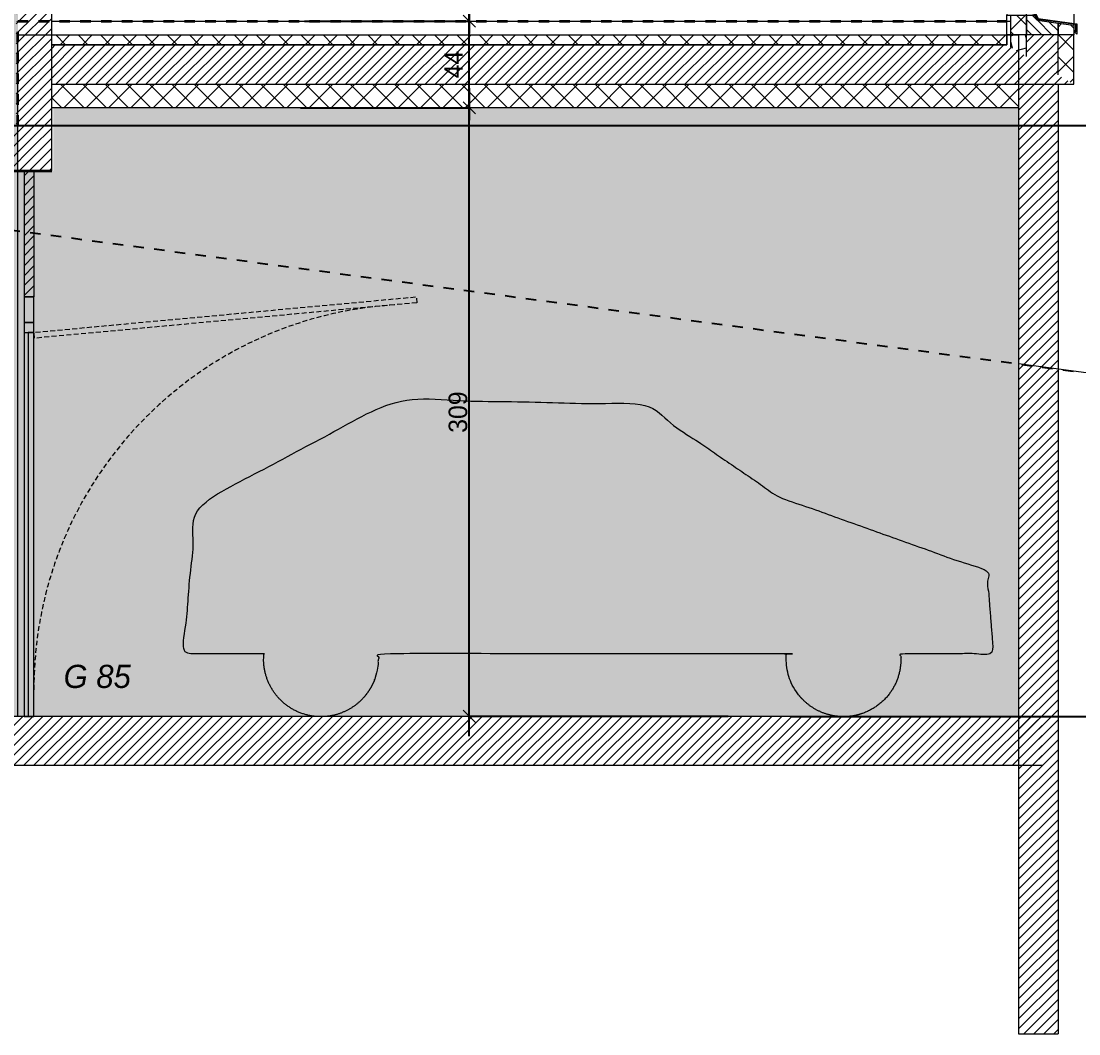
# Model space of a CAD drawing. Header units: centimetres. Extents: x -6341 to 23117, y -10090 to 8065.
# Drawn here: x 11434 to 11971, y -7049 to -6534 of the extents above; entities that cross this region are included whole.
import ezdxf

# ---------------------------------------------------------------- set-up
doc = ezdxf.new("R2010")
doc.units = ezdxf.units.CM
doc.header["$LTSCALE"] = 12.7
doc.header["$PDMODE"] = 1
doc.header["$PDSIZE"] = -2
for name, pattern in [('Style de ligne -14', [0.295276, 0.19685, -0.098425]), ('VW-01', [0.83312, 0.41656, -0.41656]), ('VW-02', [1.3887, 0.97214, -0.41656])]:
    doc.linetypes.add(name, pattern=pattern)
doc.layers.get('0').update_dxf_attribs({"lineweight": 5})
for name, color, linetype, lineweight in [('B Général', 7, 'Continuous', 5), ('C ANNOTATIONS-cotation', 7, 'Continuous', 5), ('C ANNOTATIONS-texte', 7, 'Continuous', 5), ('Général', 7, 'Continuous', 5)]:
    doc.layers.add(name, color=color, linetype=linetype, lineweight=lineweight)
doc.styles.add('Arial', font='arial.ttf')
doc.styles.add('Eurostile', font='')
doc.styles.add('Eurostile (italic)', font='')
doc.styles.get('Eurostile').set_extended_font_data('Eurostile')
doc.styles.get('Eurostile (italic)').set_extended_font_data('Eurostile', italic=True)
doc.dimstyles.new('100é', dxfattribs={"dimtxt": 30.30306, "dimasz": 6.232178, "dimexe": 0, "dimexo": 25, "dimgap": 1, "dimtad": 1, "dimdec": 1, "dimtxsty": 'Arial', "dimblk": 'VW_SLASH', "dimblk1": 'VW_SLASH', "dimblk2": 'VW_SLASH', "dimcen": 0, "dimdle": 10, "dimse1": 1, "dimse2": 1, "dimazin": 0, "dimtfac": 1, "dimtdec": 1, "dimtix": 1, "dimtmove": 0, "dimatfit": 0, "dimldrblk": 'VW_FILLEDARROW', "dimfxl": 1, "dimfrac": 2, "dimtolj": 1, "dimarcsym": 0})
doc.dimstyles.new('Arch', dxfattribs={"dimtxt": 30.30306, "dimasz": 11.224121, "dimexe": 15.875, "dimexo": 7.9375, "dimgap": 7.9375, "dimtad": 1, "dimdec": 1, "dimtxsty": 'Arial', "dimblk": 'VW_SLASH-1', "dimblk1": 'VW_SLASH-1', "dimblk2": 'VW_SLASH-1', "dimcen": 0, "dimdle": 7.9375, "dimazin": 0, "dimtfac": 1, "dimtdec": 1, "dimtix": 1, "dimtmove": 0, "dimatfit": 0, "dimldrblk": 'VW_FILLEDARROW-1', "dimfxl": 1, "dimfrac": 2, "dimtolj": 1, "dimarcsym": 0})
pattern_1 = [(45, (0, 0), (2.4253472, -2.6458333), [])]
pattern_2 = [(45, (0, 0), (-5.6568542, 5.6568542), []), (135, (0, 0), (5.6568542, 5.6568542), [])]

# ---------------------------------------------------------------- blocks, each defined once
blk = doc.blocks.new('VW_SLASH-1')
at = {"color": 0, "linetype": 'ByBlock', "lineweight": -2}
blk.add_line((0.707, 0), (-1, 0), dxfattribs=at)
at = {"color": 0, "linetype": 'VW-01', "lineweight": 20, "flags": 128}
blk.add_lwpolyline([(0.5, 0.5), (-0.5, -0.5)], dxfattribs=at)
blk = doc.blocks.new('*D242')
at = {"layer": 'C ANNOTATIONS-cotation', "color": 0, "linetype": 'Continuous', "lineweight": -2, "transparency": 16777216}
for p, q in [((11833.94, -6257.37), (12420.88, -6257.37)), ((12405, -6576.14), (12405, -6268.59)), ((11406.88, -6587.37), (12420.88, -6587.37))]:
    blk.add_line(p, q, dxfattribs=at)
at = {"layer": 'Defpoints', "color": 0, "transparency": 16777216}
for p in [(11826, -6257.37), (12405, -6257.37), (11398.94, -6587.37)]:
    blk.add_point(p, dxfattribs=at)
at = {"layer": 'C ANNOTATIONS-cotation', "color": 0, "lineweight": -2, "transparency": 16777216, "xscale": 11.22412109375, "yscale": 11.22412109375, "zscale": 11.22412109375}
for p, rotation in [((12405, -6257.37), 90.00000000000094), ((12405, -6587.37), 270.0000000000009)]:
    blk.add_blockref('VW_SLASH-1', p, dxfattribs=dict(at, rotation=rotation))
at = {"layer": 'C ANNOTATIONS-cotation', "color": 0, "lineweight": 5, "transparency": 16777216, "insert": (12358.1, -6422.37), "char_height": 30.303, "attachment_point": 5, "rotation": 90, "style": 'Arial'}
blk.add_mtext('\\A1;330', dxfattribs=at)
blk = doc.blocks.new('VW_FILLEDARROW-1')
at = {"linetype": 'Continuous', "lineweight": 0}
blk.add_hatch(color=0, dxfattribs=at).paths.add_polyline_path([(-1.414, 0.379), (0, 0), (-1.414, -0.379)])
at = {"color": 0, "linetype": 'VW-01', "lineweight": 5, "flags": 128}
blk.add_lwpolyline([(-1.414, 0.379), (0, 0), (-1.414, -0.379)], close=True, dxfattribs=at)
blk = doc.blocks.new('F 220 All. fixe Coupe (2D)')
at = {"layer": 'B Général', "linetype": 'Continuous', "lineweight": 5, "true_color": 0x808080}
h = blk.add_hatch(dxfattribs=at)
h.set_pattern_fill('02_ISOLANT', color=8, style=0, pattern_type=2)
h.set_pattern_definition(pattern_2)
h.paths.add_polyline_path([(-116.7, 17), (-89.7, 17), (-89.7, 8), (-106.7, 8), (-106.7, 9), (-116.7, 9)])
at = {"layer": 'B Général', "linetype": 'Continuous', "lineweight": 0}
for points in [[(-89.7, 9), (-89.8, 9), (-89.8, 7.6), (-106.6, 7.6), (-106.6, 9.1), (-116.7, 9.1), (-116.7, 9), (-106.7, 9), (-106.7, 7.5), (-89.7, 7.5)], [(-66.85, -8.15), (-61.85, -9.49), (-66.85, -10.83)]]:
    blk.add_hatch(color=7, dxfattribs=at).paths.add_polyline_path(points)
at = {"layer": 'B Général', "linetype": 'Continuous', "lineweight": 5}
h = blk.add_hatch(dxfattribs=at)
h.set_pattern_fill('50_BETON', style=0, pattern_type=2)
h.set_pattern_definition(pattern_1)
h.paths.add_polyline_path([(-116.7, -7), (-106.7, -7), (-106.7, 9), (-116.7, 9)])
at = {"layer": 'B Général', "linetype": 'Continuous', "lineweight": 5, "true_color": 0x808080}
h = blk.add_hatch(dxfattribs=at)
h.set_pattern_fill('02_ISOLANT', color=8, style=0, pattern_type=2)
h.set_pattern_definition(pattern_2)
h.paths.add_polyline_path([(-116.7, -15), (-116.7, -7), (-110.7, -7), (-110.7, -15)])
at = {"layer": 'B Général', "linetype": 'Continuous', "lineweight": 0, "true_color": 0xeeeeee}
for points in [[(-90.4, -15.1), (28.33, -15.1), (28.33, -15.6), (-90.4, -15.6)], [(35.26, -13.43), (119.37, -13.43), (119.37, -13.93), (35.26, -13.93)], [(35.26, -15.43), (119.37, -15.43), (119.37, -14.93), (35.26, -14.93)], [(-90.4, -17.1), (28.33, -17.1), (28.33, -16.6), (-90.4, -16.6)]]:
    blk.add_hatch(color=7, dxfattribs=at).paths.add_polyline_path(points)
at = {"layer": 'Général', "linetype": 'Continuous', "lineweight": 5, "true_color": 0x808080}
h = blk.add_hatch(dxfattribs=at)
h.set_pattern_fill('02_ISOLANT', color=8, style=0, pattern_type=2)
h.set_pattern_definition(pattern_2)
h.paths.add_polyline_path([(140.27, 9), (134.3, 9), (135.41, 17), (140.27, 17)])
at = {"layer": 'Général', "linetype": 'Continuous', "lineweight": 5}
h = blk.add_hatch(dxfattribs=at)
h.set_pattern_fill('50_BETON', style=0, pattern_type=2)
h.set_pattern_definition(pattern_1)
h.paths.add_polyline_path([(140.27, -7), (130.27, -7), (130.26, -3), (132.86, -1.5), (134.3, 9), (140.27, 9)])
at = {"layer": 'Général', "linetype": 'Continuous', "lineweight": 5, "true_color": 0x808080}
h = blk.add_hatch(dxfattribs=at)
h.set_pattern_fill('02_ISOLANT', color=8, style=0, pattern_type=2)
h.set_pattern_definition(pattern_2)
h.paths.add_polyline_path([(140.27, -15), (130.27, -15), (130.27, -7), (140.27, -7)])
at = {"layer": 'B Général', "color": 7, "linetype": 'VW-02', "lineweight": 5}
for p, q in [((-99.45, -1.75), (-97.45, -1.75)), ((-98.45, -0.75), (-98.45, -2.75))]:
    blk.add_line(p, q, dxfattribs=at)
at = {"layer": 'B Général', "color": 7, "linetype": 'Continuous', "lineweight": 13}
blk.add_line((-110.7, -7), (-110.7, -17), dxfattribs=at)
at = {"layer": 'B Général', "color": 7, "linetype": 'Continuous', "lineweight": 5}
blk.add_line((-98.55, -9.49), (-61.85, -9.49), dxfattribs=at)
at = {"layer": 'B Général', "color": 7, "linetype": 'Continuous', "lineweight": 13, "flags": 128}
for points in [[(-116.7, 17), (-89.7, 17), (-89.7, 8), (-106.7, 8), (-106.7, 9), (-116.7, 9)], [(-116.7, -7), (-106.7, -7), (-106.7, 9), (-116.7, 9)]]:
    blk.add_lwpolyline(points, dxfattribs=at)
for points in [[(129.79, -2.89), (129.06, -7), (128.6, -7), (129.41, -2.44), (131.9, -1), (134.59, 18.5), (139.92, 18.5), (138.67, 17.31), (137.98, 17.35), (138.67, 18), (135.05, 18), (132.4, -1.27)], [(-116.7, -15), (-116.7, -7), (-110.7, -7), (-110.7, -15)], [(-110.7, -11), (-110.7, -7), (-106.7, -7), (-106.7, -11)], [(-116.7, -17), (-116.7, -15), (-110.7, -15), (-110.7, -17)]]:
    blk.add_lwpolyline(points, close=True, dxfattribs=at)
at = {"layer": 'B Général', "color": 7, "linetype": 'Continuous', "lineweight": 5, "flags": 128}
for points in [[(-89.7, 9), (-89.8, 9), (-89.8, 7.6), (-106.6, 7.6), (-106.6, 9.1), (-116.7, 9.1), (-116.7, 9), (-106.7, 9), (-106.7, 7.5), (-89.7, 7.5), (-89.7, 9)], [(-95.31, -12.6), (26.36, -12.6), (26.36, -19.6), (-95.31, -19.6)]]:
    blk.add_lwpolyline(points, close=True, dxfattribs=at)
at = {"layer": 'B Général', "color": 7, "linetype": 'Continuous', "lineweight": 25, "flags": 128}
blk.add_lwpolyline([(-106.7, -10), (-106.7, 7), (-89.7, 7), (-89.7, -10)], close=True, dxfattribs=at)
at = {"layer": 'B Général', "color": 7, "linetype": 'VW-01', "lineweight": 5, "flags": 128}
blk.add_lwpolyline([(-66.85, -8.15), (-61.85, -9.49), (-66.85, -10.83)], close=True, dxfattribs=at)
at = {"layer": 'B Général', "lineweight": 5, "flags": 128}
for points in [[(124.27, -17), (130.27, -17), (130.27, -7), (127.86, -7), (126.27, -11), (124.27, -12)], [(-98.8, -11), (-91.87, -11), (-91.87, -17), (-98.8, -17)], [(-88.43, -15.1), (-88.43, -12.6), (-95.31, -12.6), (-95.31, -19.6), (-88.43, -19.6), (-88.43, -17.1), (-90.4, -17.1), (-90.4, -15.1)], [(-90.4, -15.1), (28.33, -15.1), (28.33, -15.6), (-90.4, -15.6)], [(26.36, -15.1), (26.36, -12.6), (33.24, -12.6), (33.24, -19.6), (26.36, -19.6), (26.36, -17.1), (28.33, -17.1), (28.33, -15.1)], [(37.24, -13.43), (37.24, -12), (30.36, -12), (30.36, -17), (37.24, -17), (37.24, -15.43), (35.26, -15.43), (35.26, -13.43)], [(35.26, -13.43), (119.37, -13.43), (119.37, -13.93), (35.26, -13.93)], [(35.26, -15.43), (119.37, -15.43), (119.37, -14.93), (35.26, -14.93)], [(117.39, -13.43), (117.39, -12), (124.27, -12), (124.27, -17), (117.39, -17), (117.39, -15.43), (119.37, -15.43), (119.37, -13.43)], [(-90.4, -17.1), (28.33, -17.1), (28.33, -16.6), (-90.4, -16.6)]]:
    blk.add_lwpolyline(points, close=True, dxfattribs=at)
at = {"layer": 'B Général', "linetype": 'Continuous', "lineweight": 5, "flags": 128}
blk.add_lwpolyline([(-90.2, -17), (-110.7, -17), (-110.7, -11), (-90.2, -11)], close=True, dxfattribs=at)
at = {"layer": 'B Général', "linetype": 'Continuous', "lineweight": 5}
blk.add_open_spline([(-105.23, -5.59), (-104.2, -7.39), (-100.62, -9.48), (-96.47, -9.5), (-92.87, -7.45), (-90.78, -3.87), (-90.76, 0.28), (-92.81, 3.88), (-96.39, 5.98), (-100.54, 6), (-104.14, 3.94), (-106.23, 0.36), (-106.26, -3.79), (-105.23, -5.59)], degree=2, dxfattribs=at)
at = {"layer": 'Général', "color": 7, "linetype": 'Continuous', "lineweight": 5}
for p, q in [((-89.7, 17), (135.41, 17)), ((37.24, -12), (117.39, -12)), ((137.4, -15), (130.27, -15)), ((117.39, -17), (37.24, -17)), ((140.27, -17), (130.27, -17))]:
    blk.add_line(p, q, dxfattribs=at)
at = {"layer": 'Général', "color": 7, "linetype": 'Continuous', "lineweight": 5, "flags": 128}
for points in [[(140.27, 9), (134.3, 9), (135.41, 17), (140.27, 17)], [(140.27, -7), (130.27, -7), (130.26, -3), (132.86, -1.5), (134.3, 9), (140.27, 9)], [(140.27, -15), (130.27, -15), (130.27, -7), (140.27, -7)]]:
    blk.add_lwpolyline(points, dxfattribs=at)
blk = doc.blocks.new('*D280')
at = {"layer": 'C ANNOTATIONS-cotation', "color": 0, "linetype": 'Continuous', "lineweight": -2, "transparency": 16777216}
for p, q in [((11398.94, -6587.37), (12420.88, -6587.37)), ((12405, -6598.59), (12405, -6876.14)), ((11824.94, -6887.37), (12420.88, -6887.37))]:
    blk.add_line(p, q, dxfattribs=at)
at = {"layer": 'Defpoints', "color": 0, "transparency": 16777216}
for p in [(11391, -6587.37), (11817, -6887.37), (12405, -6887.37)]:
    blk.add_point(p, dxfattribs=at)
at = {"layer": 'C ANNOTATIONS-cotation', "color": 0, "lineweight": -2, "transparency": 16777216, "xscale": 11.22412109375, "yscale": 11.22412109375, "zscale": 11.22412109375}
for p, rotation in [((12405, -6587.37), 90.00000000000105), ((12405, -6887.37), 270.000000000001)]:
    blk.add_blockref('VW_SLASH-1', p, dxfattribs=dict(at, rotation=rotation))
at = {"layer": 'C ANNOTATIONS-cotation', "color": 0, "lineweight": 5, "transparency": 16777216, "insert": (12358.1, -6737.37), "char_height": 30.303, "attachment_point": 5, "rotation": 90, "style": 'Arial'}
blk.add_mtext('\\A1;300', dxfattribs=at)
blk = doc.blocks.new('Porte basculante ht200_coupe')
at = {"layer": 'B Général', "linetype": 'Style de ligne -14', "flags": 128}
blk.add_lwpolyline([(-106.57, 196.94), (-88.53, 2.78), (-91.52, 2.5), (-109.56, 196.66)], close=True, dxfattribs=at)
at = {"layer": 'B Général', "flags": 128}
for points in [[(-109.56, 2.5), (-109.56, -2.5), (-96.52, -2.5), (-96.52, 2.5)], [(-96.52, 2.5), (-96.52, -2.5), (103.48, -2.5), (103.48, 2.5)], [(-96.52, 2.5), (-96.52, -2.5), (-91.52, -2.5), (-91.52, 2.5)], [(-91.52, 2.5), (-91.52, -0.5), (103.48, -0.5), (103.48, 2.5)]]:
    blk.add_lwpolyline(points, close=True, dxfattribs=at)
at = {"layer": 'B Général', "linetype": 'Style de ligne -14'}
blk.add_arc((89.2, 197.49), 195, 183.5562, 270.5176, dxfattribs=at)
blk = doc.blocks.new('Groupe-271-1')
at = {"layer": 'B Général', "color": 7, "linetype": 'Continuous', "lineweight": 18}
blk.add_open_spline([(11609.92, -6875.2), (11614.42, -6868.84), (11615.13, -6861.08), (11615.39, -6858.28), (11615.13, -6855.57), (11718.87, -6855.57), (11822.61, -6855.57), (11822.6, -6855.66), (11822.59, -6855.74), (11821.88, -6863.5), (11828.4, -6877.66), (11841.12, -6886.65), (11856.64, -6888.08), (11870.8, -6881.56), (11879.8, -6868.84), (11880.51, -6861.08), (11880.77, -6858.28), (11880.51, -6855.57), (11904.08, -6855.57), (11927.65, -6855.57), (11925.97, -6834.58), (11924.29, -6813.59), (11871.4, -6794.7), (11818.51, -6775.82), (11784.24, -6752.41), (11749.96, -6729), (11686.85, -6727.64), (11623.74, -6726.28), (11573.37, -6753.15), (11523, -6780.01), (11519.64, -6817.79), (11516.28, -6855.57), (11536.76, -6855.57), (11557.23, -6855.57), (11557.22, -6855.66), (11557.21, -6855.74), (11556.5, -6863.5), (11563.02, -6877.66), (11575.75, -6886.65), (11591.27, -6888.08), (11605.42, -6881.56), (11609.92, -6875.2)], degree=2, knots=[0, 0, 0, 1, 1, 2, 2, 3, 3, 4, 4, 5, 6, 7, 8, 9, 10, 10, 11, 11, 12, 12, 13, 13, 14, 14, 15, 15, 16, 16, 17, 17, 18, 18, 19, 19, 20, 20, 21, 22, 23, 24, 25, 25, 25], dxfattribs=at)
blk = doc.blocks.new('Groupe-272-1')
at = {"layer": 'B Général', "linetype": 'Continuous', "lineweight": 5}
h = blk.add_hatch(dxfattribs=at)
h.set_pattern_fill('50_BETON', style=0, pattern_type=2)
h.set_pattern_definition(pattern_1)
h.paths.add_polyline_path([(11440.45, -6610.37), (11435.45, -6610.37), (11435.45, -6674.33), (11440.45, -6674.33)])
h = blk.add_hatch(dxfattribs=at)
h.set_pattern_fill('50_BETON', style=0, pattern_type=2)
h.set_pattern_definition(pattern_1)
h.paths.add_polyline_path([(11440.45, -6887.37), (11435.45, -6887.37), (11435.45, -6887.37), (11440.45, -6887.37)])
at = {"layer": 'B Général', "color": 7, "linetype": 'Continuous', "lineweight": 18}
for p, q in [((11435.45, -6610.37), (11435.45, -6674.33)), ((11440.45, -6610.37), (11440.45, -6674.33))]:
    blk.add_line(p, q, dxfattribs=at)
at = {"layer": 'B Général', "color": 7, "linetype": 'Continuous', "lineweight": 5}
for p, q in [((11435.45, -6610.37), (11435.45, -6674.33)), ((11440.45, -6610.37), (11440.45, -6674.33)), ((11435.45, -6674.33), (11440.45, -6674.33)), ((11435.45, -6887.37), (11440.45, -6887.37))]:
    blk.add_line(p, q, dxfattribs=at)
at = {"layer": 'B Général', "color": 7, "rotation": 270}
blk.add_blockref('Porte basculante ht200_coupe', (11437.95, -6783.89), dxfattribs=at)
at = {"layer": 'B Général', "color": 7}
blk.add_blockref('Groupe-271-1', (0, 0), dxfattribs=at)
at = {"layer": 'C ANNOTATIONS-texte', "color": 7, "insert": (11455.51, -6861.17), "char_height": 11.765, "attachment_point": 1, "line_spacing_factor": 0.894142, "style": 'Eurostile (italic)'}
blk.add_mtext('G 85', dxfattribs=at)
blk = doc.blocks.new('VW_SLASH')
at = {"color": 0, "linetype": 'ByBlock', "lineweight": -2}
blk.add_line((1.605, 0), (-1, 0), dxfattribs=at)
at = {"color": 0, "linetype": 'VW-01', "lineweight": 20, "flags": 128}
blk.add_lwpolyline([(0.5, 0.5), (-0.5, -0.5)], dxfattribs=at)
blk = doc.blocks.new('*D1313')
at = {"layer": 'C ANNOTATIONS-cotation', "color": 0, "linetype": 'Continuous', "lineweight": -2, "transparency": 16777216}
for p, q in [((11554.06, -6284.37), (11661.5, -6284.37)), ((11661.5, -6528.14), (11661.5, -6290.6)), ((11577.9, -6534.37), (11661.5, -6534.37))]:
    blk.add_line(p, q, dxfattribs=at)
at = {"layer": 'Defpoints', "color": 0, "transparency": 16777216}
for p in [(11529.06, -6284.37), (11661.5, -6284.37), (11552.9, -6534.37)]:
    blk.add_point(p, dxfattribs=at)
at = {"layer": 'C ANNOTATIONS-cotation', "color": 0, "lineweight": -2, "transparency": 16777216, "xscale": 6.232177734375, "yscale": 6.232177734375, "zscale": 6.232177734375}
for p, rotation in [((11661.5, -6284.37), 90), ((11661.5, -6534.37), 270)]:
    blk.add_blockref('VW_SLASH', p, dxfattribs=dict(at, rotation=rotation))
at = {"layer": 'C ANNOTATIONS-cotation', "color": 0, "lineweight": 5, "transparency": 16777216, "insert": (11655.79, -6409.37), "char_height": 9.412, "attachment_point": 5, "rotation": 90, "style": 'Eurostile'}
blk.add_mtext('\\A1;250', dxfattribs=at)
blk = doc.blocks.new('VW_FILLEDARROW')
at = {"linetype": 'Continuous', "lineweight": 0}
blk.add_hatch(color=0, dxfattribs=at).paths.add_polyline_path([(-1.604, 0.43), (0, 0), (-1.604, -0.43)])
at = {"color": 0, "linetype": 'VW-01', "lineweight": 5, "flags": 128}
blk.add_lwpolyline([(-1.604, 0.43), (0, 0), (-1.604, -0.43)], close=True, dxfattribs=at)
blk = doc.blocks.new('*D1314')
at = {"layer": 'C ANNOTATIONS-cotation', "color": 0, "linetype": 'Continuous', "lineweight": -2, "transparency": 16777216}
for p, q in [((11577.9, -6534.37), (11661.5, -6534.37)), ((11661.5, -6572.14), (11661.5, -6540.6)), ((11575.78, -6578.37), (11661.5, -6578.37))]:
    blk.add_line(p, q, dxfattribs=at)
at = {"layer": 'Defpoints', "color": 0, "transparency": 16777216}
for p in [(11552.9, -6534.37), (11661.5, -6534.37), (11550.78, -6578.37)]:
    blk.add_point(p, dxfattribs=at)
at = {"layer": 'C ANNOTATIONS-cotation', "color": 0, "lineweight": -2, "transparency": 16777216, "xscale": 6.232177734375, "yscale": 6.232177734375, "zscale": 6.232177734375}
for p, rotation in [((11661.5, -6534.37), 90), ((11661.5, -6578.37), 270)]:
    blk.add_blockref('VW_SLASH', p, dxfattribs=dict(at, rotation=rotation))
at = {"layer": 'C ANNOTATIONS-cotation', "color": 0, "lineweight": 5, "transparency": 16777216, "insert": (11653.51, -6556.37), "char_height": 9.412, "attachment_point": 5, "rotation": 90, "style": 'Eurostile'}
blk.add_mtext('\\A1;44', dxfattribs=at)
blk = doc.blocks.new('*D1315')
at = {"layer": 'C ANNOTATIONS-cotation', "color": 0, "linetype": 'Continuous', "lineweight": -2, "transparency": 16777216}
for p, q in [((11575.78, -6578.37), (11661.5, -6578.37)), ((11661.5, -6881.14), (11661.5, -6584.6)), ((11793, -6887.37), (11661.5, -6887.37))]:
    blk.add_line(p, q, dxfattribs=at)
at = {"layer": 'Defpoints', "color": 0, "transparency": 16777216}
for p in [(11550.78, -6578.37), (11661.5, -6578.37), (11818, -6887.37)]:
    blk.add_point(p, dxfattribs=at)
at = {"layer": 'C ANNOTATIONS-cotation', "color": 0, "lineweight": -2, "transparency": 16777216, "xscale": 6.232177734375, "yscale": 6.232177734375, "zscale": 6.232177734375}
for p, rotation in [((11661.5, -6578.37), 90), ((11661.5, -6887.37), 270)]:
    blk.add_blockref('VW_SLASH', p, dxfattribs=dict(at, rotation=rotation))
at = {"layer": 'C ANNOTATIONS-cotation', "color": 0, "lineweight": 5, "transparency": 16777216, "insert": (11655.79, -6732.87), "char_height": 9.412, "attachment_point": 5, "rotation": 90, "style": 'Eurostile'}
blk.add_mtext('\\A1;309', dxfattribs=at)

msp = doc.modelspace()

# ---------------------------------------------------------------- hatches: boundary and pattern name
at = {"layer": 'B Général', "linetype": 'Continuous', "lineweight": 0, "true_color": 0xbbbbbb}
msp.add_hatch(color=9, dxfattribs=at).paths.add_polyline_path([(8418.48, -6024.37), (8418.48, -6012.44), (7604.48, -6012.44), (7604.48, -5727.37), (5020.97, -5727.37), (5020.97, -6587.37), (7066.16, -6587.37), (7066.81, -6887.37), (11940.45, -6887.37), (11940.45, -6578.37), (11450.34, -6578.37), (11450.34, -6610.37), (11432.34, -6610.37), (11432.34, -6319.37), (9040.48, -6319.37), (9040.48, -6024.37)])
at = {"layer": 'B Général', "linetype": 'Continuous', "lineweight": 5}
h = msp.add_hatch(dxfattribs=at)
h.set_pattern_fill('50_BETON', style=0, pattern_type=2)
h.set_pattern_definition(pattern_1)
h.paths.add_polyline_path([(11431.45, -5996.37), (11431.44, -6587.37), (11449.44, -6610.37), (11449.45, -5996.37)])
at = {"layer": 'B Général', "linetype": 'Continuous', "lineweight": 5, "true_color": 0x808080}
h = msp.add_hatch(dxfattribs=at)
h.set_pattern_fill('02_ISOLANT', color=8, style=0, pattern_type=2)
h.set_pattern_definition(pattern_2)
h.paths.add_polyline_path([(11449.44, -6541.37), (11934.45, -6541.37), (11934.45, -6546.37), (11449.44, -6546.37)])
h = msp.add_hatch(dxfattribs=at)
h.set_pattern_fill('02_ISOLANT', color=8, angle=149.5345, style=0, pattern_type=2)
h.set_pattern_definition([(194.534455, (0, 0), (2.0076973, -7.743975), []), (284.534455, (0, 0), (-7.743975, -2.0076973), [])])
h.paths.add_polyline_path([(11944.45, -6552.25), (11944.45, -6541.37), (11936.45, -6541.37), (11936.45, -6547.54)])
h = msp.add_hatch(dxfattribs=at)
h.set_pattern_fill('02_ISOLANT', color=8, angle=151.2928, style=0, pattern_type=2)
h.set_pattern_definition([(196.29282, (0, 0), (2.2443717, -7.6787236), []), (286.29282, (0, 0), (-7.6787236, -2.2443717), [])])
h.paths.add_polyline_path([(11944.45, -6541.34), (11944.41, -6541.34), (11944.45, -6541.37)])
at = {"layer": 'B Général', "linetype": 'Continuous', "lineweight": 5}
h = msp.add_hatch(dxfattribs=at)
h.set_pattern_fill('50_BETON', style=0, pattern_type=2)
h.set_pattern_definition(pattern_1)
h.paths.add_polyline_path([(11944.45, -6552.25), (11960.45, -6561.66), (11960.45, -6541.34), (11944.45, -6541.34)])
at = {"layer": 'B Général', "linetype": 'Continuous', "lineweight": 5, "true_color": 0x808080}
h = msp.add_hatch(dxfattribs=at)
h.set_pattern_fill('02_ISOLANT', color=8, angle=90, style=0, pattern_type=2)
h.set_pattern_definition([(135, (0, 0), (-5.6568542, -5.6568542), []), (225, (0, 0), (-5.6568542, 5.6568542), [])])
h.paths.add_polyline_path([(11960.45, -6561.66), (11968.45, -6566.37), (11968.45, -6541.34), (11960.45, -6541.34)])
at = {"layer": 'B Général', "linetype": 'Continuous', "lineweight": 5}
h = msp.add_hatch(dxfattribs=at)
h.set_pattern_fill('50_BETON', style=0, pattern_type=2)
h.set_pattern_definition(pattern_1)
h.paths.add_polyline_path([(11449.44, -6546.37), (11449.44, -6566.37), (11968.45, -6566.37), (11934.45, -6546.37)])
at = {"layer": 'B Général', "linetype": 'Continuous', "lineweight": 5, "true_color": 0x808080}
h = msp.add_hatch(dxfattribs=at)
h.set_pattern_fill('02_ISOLANT', color=8, style=0, pattern_type=2)
h.set_pattern_definition(pattern_2)
h.paths.add_polyline_path([(11449.44, -6566.37), (11940.45, -6566.37), (11940.45, -6578.37), (11449.44, -6578.37)])
at = {"layer": 'B Général', "linetype": 'Continuous', "lineweight": 5}
h = msp.add_hatch(dxfattribs=at)
h.set_pattern_fill('50_BETON', style=0, pattern_type=2)
h.set_pattern_definition(pattern_1)
h.paths.add_polyline_path([(11960.45, -7048.54), (11960.45, -6566.37), (11940.45, -6566.37), (11940.45, -7048.54)])
h = msp.add_hatch(dxfattribs=at)
h.set_pattern_fill('50_BETON', style=0, pattern_type=2)
h.set_pattern_definition(pattern_1)
h.paths.add_polyline_path([(11449.44, -6610.37), (11431.44, -6587.37), (9812.48, -6587.37), (9812.48, -6610.37)])
h = msp.add_hatch(dxfattribs=at)
h.set_pattern_fill('50_BETON', style=0, pattern_type=2)
h.set_pattern_definition(pattern_1)
h.paths.add_polyline_path([(7085.89, -6887.37), (7085.89, -6912.37), (11952.45, -6912.37), (11952.45, -6887.37)])

# ---------------------------------------------------------------- linework, layer by layer
at = {"layer": 'B Général', "color": 7, "linetype": 'Continuous', "lineweight": 18}
for p, q in [((11449.44, -6610.37), (11449.45, -5996.37)), ((11449.44, -6546.37), (11934.45, -6546.37)), ((11449.44, -6566.37), (11968.45, -6566.37)), ((11940.45, -6566.37), (11940.45, -7048.54)), ((11960.45, -6566.37), (11960.45, -7048.54)), ((11952.45, -6887.37), (7085.89, -6887.37)), ((11952.45, -6912.37), (7085.89, -6912.37))]:
    msp.add_line(p, q, dxfattribs=at)
at = {"layer": 'B Général', "color": 7, "linetype": 'Continuous', "lineweight": 5}
for p, q in [((11449.44, -6610.37), (11449.45, -5996.37)), ((11449.44, -6534.37), (11934.45, -6534.37)), ((11449.44, -6534.37), (11934.45, -6534.37)), ((11934.45, -6534.37), (11936.45, -6534.37)), ((11449.44, -6541.37), (11934.45, -6541.37)), ((11449.44, -6541.37), (11934.45, -6541.37)), ((11944.45, -6541.37), (11934.45, -6541.37)), ((11936.45, -6547.54), (11936.45, -6541.37)), ((11944.45, -6541.37), (11944.45, -6541.34)), ((11944.45, -6552.25), (11944.45, -6541.37)), ((11449.44, -6546.37), (11934.45, -6546.37)), ((11449.44, -6566.37), (11968.45, -6566.37)), ((11940.45, -6566.37), (11940.45, -7048.54)), ((11960.45, -6566.37), (11960.45, -7048.54)), ((9812.48, -6610.37), (11449.44, -6610.37)), ((11952.45, -6887.37), (8444.48, -6887.37)), ((11952.45, -6912.37), (7085.89, -6912.37)), ((11940.45, -7048.54), (11960.45, -7048.54))]:
    msp.add_line(p, q, dxfattribs=at)
at = {"layer": 'B Général', "color": 7, "linetype": 'Continuous', "lineweight": 13}
for p, q in [((11934.45, -6546.37), (11934.45, -6541.37)), ((11934.45, -6546.37), (11934.45, -6541.37)), ((11936.45, -6547.54), (11936.45, -6541.37)), ((11968.45, -6541.34), (11944.41, -6541.34)), ((11944.45, -6541.37), (11944.45, -6541.34)), ((11944.45, -6552.25), (11944.45, -6541.37)), ((11960.45, -6561.66), (11960.45, -6541.34)), ((11960.45, -6561.66), (11960.45, -6541.34)), ((11968.45, -6566.37), (11968.45, -6541.34)), ((11968.45, -6566.37), (11968.45, -6541.34))]:
    msp.add_line(p, q, dxfattribs=at)
at = {"layer": 'B Général', "color": 7, "linetype": 'Continuous', "lineweight": 35}
msp.add_line((9812.48, -6610.37), (11449.44, -6610.37), dxfattribs=at)
at = {"layer": 'B Général', "color": 1, "linetype": 'VW-01', "lineweight": 25, "true_color": 0xff0000, "flags": 128}
msp.add_lwpolyline([(6225.89, -5704.95), (7143.26, -5923.37), (7434.56, -5943.37), (7658.97, -6004.37), (8172.95, -6104.37), (9209.97, -6290.37), (9835.06, -6392.36), (10241.01, -6530.36), (10652.16, -6536.36), (11097.97, -6596.36), (11972.45, -6712.67)], dxfattribs=at)
at = {"layer": 'B Général', "color": 7, "linetype": 'VW-01', "lineweight": 35, "flags": 128}
msp.add_lwpolyline([(11432.34, -6587.37), (11432.34, -6534.37), (11934.45, -6534.37)], dxfattribs=at)
at = {"layer": 'B Général', "color": 7, "linetype": 'Continuous', "lineweight": 5, "flags": 128}
for points in [[(11432.34, -6541.37), (11940.45, -6541.37), (11940.45, -6887.37), (11432.34, -6887.37)], [(11449.44, -6541.37), (11934.45, -6541.37), (11934.45, -6546.37), (11449.44, -6546.37)], [(11449.44, -6566.37), (11940.45, -6566.37), (11940.45, -6578.37), (11449.44, -6578.37)]]:
    msp.add_lwpolyline(points, close=True, dxfattribs=at)
msp.add_lwpolyline([(13391.47, -7040.36), (13090.82, -6861.36), (12850.54, -6781.36), (12562.56, -6775.36), (12097.98, -6729.36), (11940.45, -6708.41), (11940.45, -6912.37), (7066.48, -6912.37)], dxfattribs=at)

# ---------------------------------------------------------------- block references
at = {"layer": 'B Général', "color": 7, "rotation": 270}
msp.add_blockref('F 220 All. fixe Coupe (2D)', (11951.45, -6401.07), dxfattribs=at)
at = {"layer": 'B Général', "color": 7}
msp.add_blockref('Groupe-272-1', (0, 0), dxfattribs=at)

# ---------------------------------------------------------------- dimensions: what is measured, and where the dimension line sits
at = {"layer": 'C ANNOTATIONS-cotation', "color": 1, "linetype": 'Continuous', "lineweight": 5, "true_color": 0xff0000}
for base, p1, p2, picture, middle in [((12405, -6257.37), (11398.94, -6587.37), (11826, -6257.37), '*D242', (12358.1, -6422.37)), ((12405, -6887.37), (11391, -6587.37), (11817, -6887.37), '*D280', (12358.1, -6737.37))]:
    dim = msp.add_linear_dim(base=base, p1=p1, p2=p2, angle=270, dimstyle='Arch', override={"dimtxt": 30.30306, "dimgap": 31.75, "dimdec": 0, "dimpost": '<>', "dimtxsty": 'Arial', "dimtmove": 2}, dxfattribs=at)
    dim.commit()
    dim.dimension.update_dxf_attribs({"geometry": picture, "text_midpoint": middle})
at = {"layer": 'C ANNOTATIONS-cotation', "color": 7, "linetype": 'Continuous', "lineweight": 5}
for base, p1, p2, picture, middle in [((11661.5, -6284.37), (11552.9, -6534.37), (11529.06, -6284.37), '*D1313', (11655.79, -6409.37)), ((11661.5, -6578.37), (11818, -6887.37), (11550.78, -6578.37), '*D1315', (11655.79, -6732.87))]:
    dim = msp.add_linear_dim(base=base, p1=p1, p2=p2, angle=270, dimstyle='100é', override={"dimtxt": 9.412001, "dimdec": 0, "dimpost": '<>', "dimtxsty": 'Eurostile', "dimse1": 0, "dimse2": 0, "dimtmove": 2}, dxfattribs=at)
    dim.commit()
    dim.dimension.update_dxf_attribs({"geometry": picture, "text_midpoint": middle})
dim = msp.add_linear_dim(base=(11661.5, -6534.37), p1=(11550.78, -6578.37), p2=(11552.9, -6534.37), angle=270, dimstyle='100é', override={"dimtxt": 9.412001, "dimdec": 0, "dimpost": '<>', "dimtxsty": 'Eurostile', "dimse1": 0, "dimse2": 0, "dimtmove": 2}, dxfattribs=at)
dim.commit()
dim.dimension.update_dxf_attribs({"geometry": '*D1314', "text_midpoint": (11653.51, -6556.37), "dimtype": 160})

doc.saveas('drawing.dxf')
